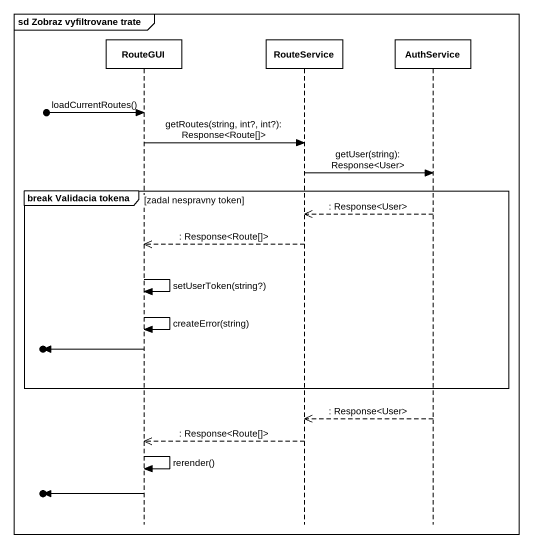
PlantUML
@startuml
mainframe sd Zobraz vyfiltrovane trate
hide footbox
participant RouteGUI
participant RouteService
participant AuthService

[o-> RouteGUI : loadCurrentRoutes()
RouteGUI -> RouteService : getRoutes(string, int?, int?): Response<Route[]>
RouteService -> AuthService : getUser(string): Response<User>
group break Validacia tokena [zadal nespravny token]
  AuthService -->> RouteService : : Response<User>
  RouteService -->> RouteGUI : : Response<Route[]>
  RouteGUI -> RouteGUI : setUserToken(string?)
  RouteGUI -> RouteGUI : createError(string)
  [o<- RouteGUI
end
AuthService -->> RouteService : : Response<User>
RouteService -->> RouteGUI : : Response<Route[]>
RouteGUI -> RouteGUI : rerender()
[o<- RouteGUI
@enduml
